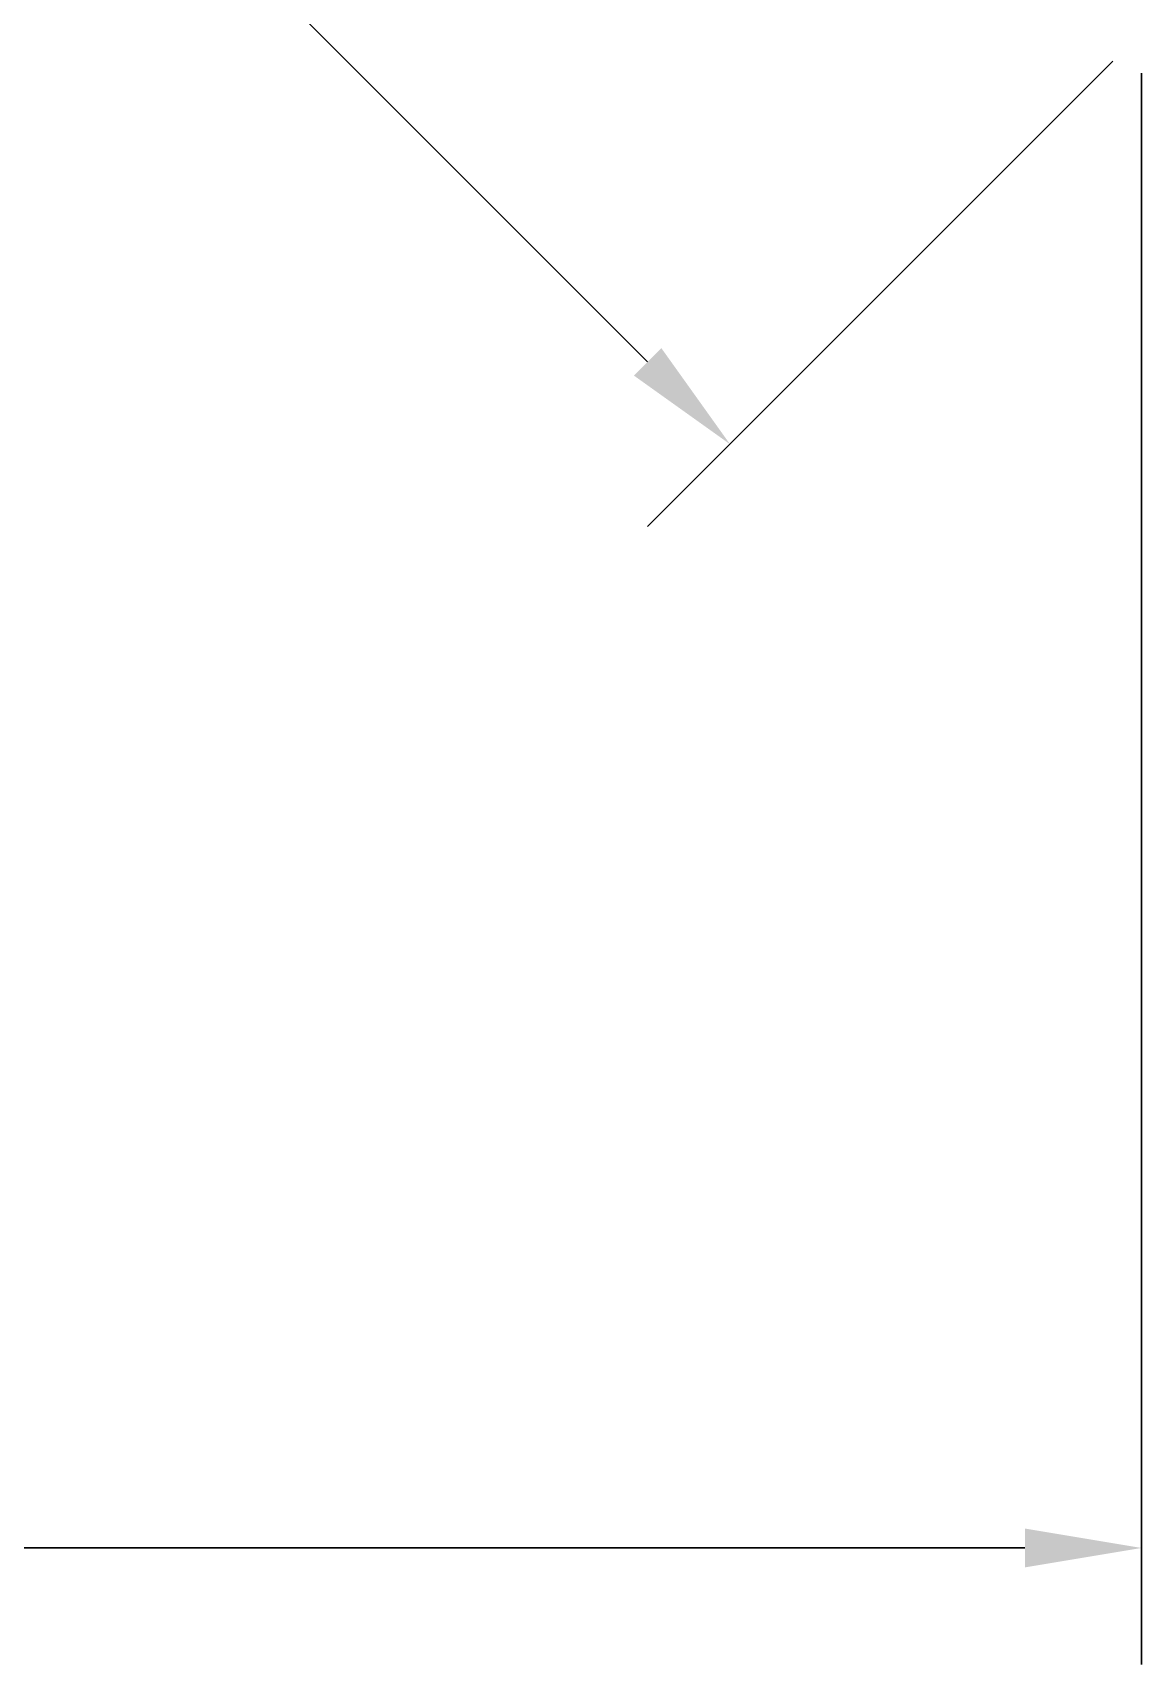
# Model space of a CAD drawing. Header units: inches. Extents: x -4 to 36.5, y -2.5 to 16.5.
# Drawn here: x 6.289 to 8.003, y -2.505 to 0.018 of the extents above; entities that cross this region are included whole.
import ezdxf

# ---------------------------------------------------------------- set-up
doc = ezdxf.new("R2010")
doc.units = ezdxf.units.IN
doc.header["$MEASUREMENT"] = 0
doc.layers.get('0').update_dxf_attribs({"lineweight": 30})
doc.styles.get("Standard").update_dxf_attribs({"font": 'arial.ttf'})
doc.dimstyles.new('Annotative', dxfattribs={"dimscale": 0, "dimtxt": 0.18, "dimasz": 0.18, "dimexe": 0.18, "dimexo": 0.0625, "dimgap": 0.09, "dimtad": 0, "dimtih": 1, "dimtoh": 1, "dimdec": 4, "dimzin": 0, "dimdsep": 46, "dimtxsty": 'Standard', "dimcen": 0.09, "dimadec": 0, "dimazin": 0, "dimtfac": 1, "dimtdec": 4, "dimtofl": 0, "dimtmove": 0, "dimatfit": 3, "dimfxl": 1, "dimtolj": 1, "dimtzin": 0, "dimarcsym": 0})

# ---------------------------------------------------------------- blocks, each defined once
blk = doc.blocks.new('*D1')
at = {"color": 0, "lineweight": -2, "transparency": 16777216}
for p, q in [((0.0033, -0.0442), (0.0033, -2.5046)), ((8.0033, -0.0442), (8.0033, -2.5046)), ((0.1833, -2.3246), (3.5398, -2.3246)), ((7.8233, -2.3246), (4.4667, -2.3246))]:
    blk.add_line(p, q, dxfattribs=at)
at = {"color": 0, "transparency": 16777216}
for points in [[(0.1833, -2.2946), (0.1833, -2.3546), (0.0033, -2.3246)], [(7.8233, -2.2946), (7.8233, -2.3546), (8.0033, -2.3246)]]:
    blk.add_solid(points, dxfattribs=at)
at = {"layer": 'Defpoints', "color": 0, "transparency": 16777216}
for p in [(0.0033, 0.0183), (8.0033, 0.0183), (8.0033, -2.3246)]:
    blk.add_point(p, dxfattribs=at)
at = {"color": 0, "transparency": 16777216, "insert": (4.0033, -2.3246), "char_height": 0.18, "attachment_point": 5}
blk.add_mtext('\\A1;8.0000', dxfattribs=at)
blk = doc.blocks.new('*D4')
at = {"color": 0, "lineweight": -2, "transparency": 16777216}
for p, q in [((-0.0409, 7.9741), (-0.7603, 7.2548)), ((-0.5057, 7.2548), (3.185, 3.564)), ((7.2397, -0.4907), (3.5489, 3.2001)), ((7.9591, -0.0259), (7.2397, -0.7452))]:
    blk.add_line(p, q, dxfattribs=at)
at = {"color": 0, "transparency": 16777216}
for points in [[(-0.4845, 7.276), (-0.527, 7.2335), (-0.633, 7.382)], [(7.2609, -0.4695), (7.2185, -0.5119), (7.367, -0.618)]]:
    blk.add_solid(points, dxfattribs=at)
at = {"layer": 'Defpoints', "color": 0, "transparency": 16777216}
for p in [(0.0033, 8.0183), (-0.633, 7.382), (8.0033, 0.0183)]:
    blk.add_point(p, dxfattribs=at)
at = {"color": 0, "transparency": 16777216, "insert": (3.367, 3.382), "char_height": 0.18, "attachment_point": 5}
blk.add_mtext('\\A1;11.3137', dxfattribs=at)
blk = doc.blocks.new('Wood Cuts')
at = {"color": 32, "true_color": 0xcd6928}
dim = blk.add_aligned_dim(p1=(8.00329, 0.01834), p2=(0.00329, 8.01834), distance=0.89988, dimstyle='Annotative', dxfattribs=at)
dim.commit()
dim.dimension.update_dxf_attribs({"geometry": '*D4', "text_midpoint": (3.36698, 3.38203)})
dim = blk.add_linear_dim(base=(8.00329, -2.32457), p1=(0.00329, 0.01834), p2=(8.00329, 0.01834), dimstyle='Annotative', dxfattribs=at)
dim.commit()
dim.dimension.update_dxf_attribs({"geometry": '*D1', "text_midpoint": (4.00329, -2.32457)})

msp = doc.modelspace()

# ---------------------------------------------------------------- block references
at = {"color": 2}
msp.add_blockref('Wood Cuts', (0, 0), dxfattribs=at)

doc.saveas('drawing.dxf')
